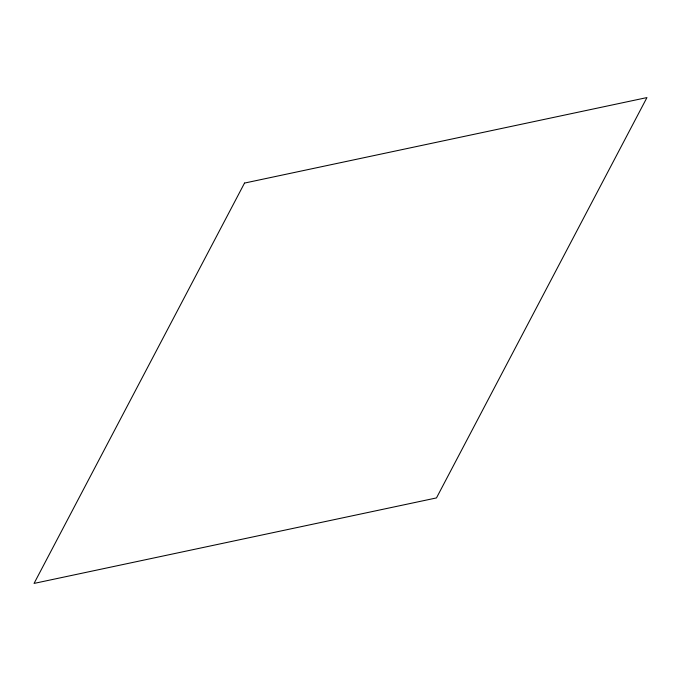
<?xml version="1.0" encoding="UTF-8"?>
<svg xmlns="http://www.w3.org/2000/svg" width="681" height="681" viewBox="0 0 681 681"><rect width="100%" height="100%" fill="white"/><g stroke="black" fill="none" stroke-linecap="round" stroke-linejoin="round"><path stroke-width="1.02" d="M244.522 183.078L34.05 583.421L436.478 497.922L646.95 97.579L244.522 183.078"/></g></svg>
